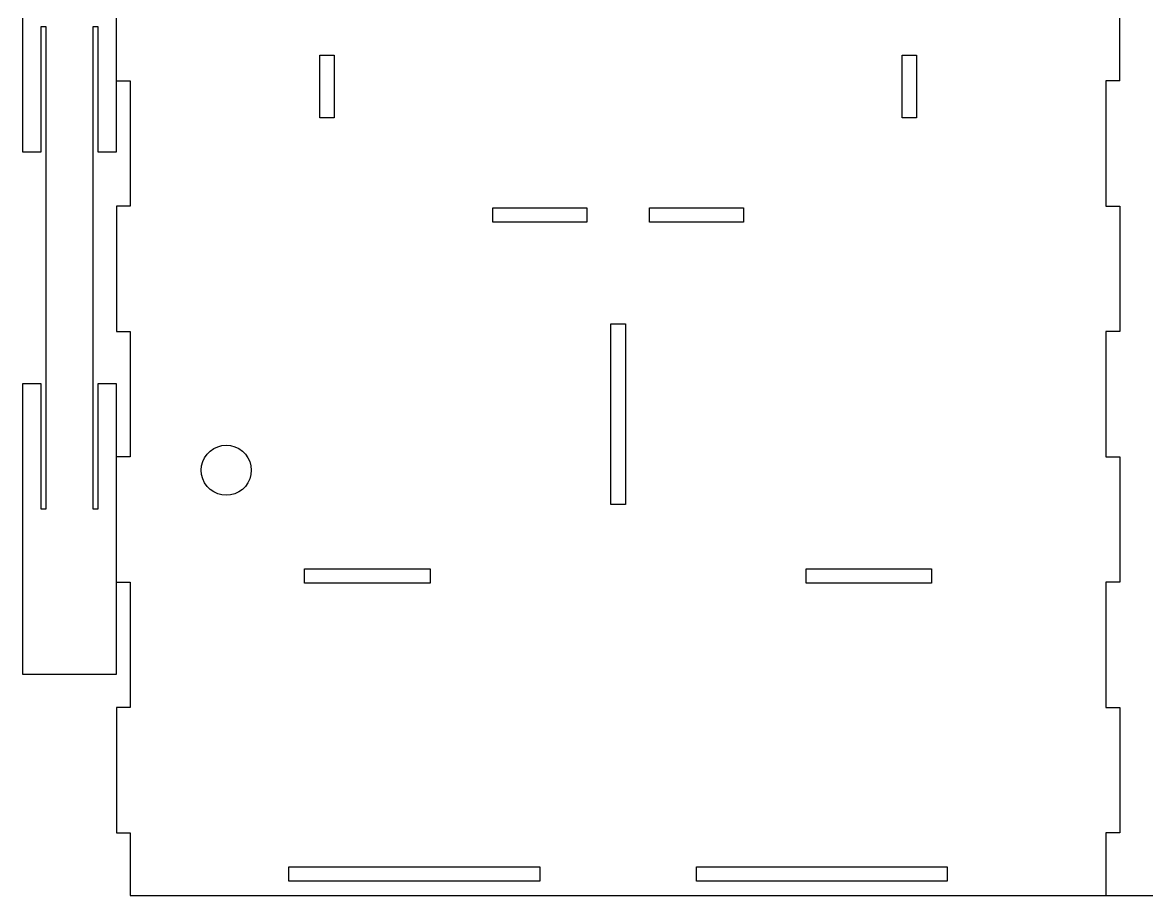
# Model space of a CAD drawing. Extents: x 1 to 379, y 1 to 379.
# Drawn here: x 7.2 to 234.8, y 1 to 177.9 of the extents above; entities that cross this region are included whole.
import ezdxf

# ---------------------------------------------------------------- set-up
doc = ezdxf.new("R2010")
doc.units = 0
doc.layers.add('SHEET_VIEW_1_DRAWING_1', color=7, linetype='CONTINUOUS')

msp = doc.modelspace()

# ---------------------------------------------------------------- linework, layer by layer
at = {"layer": 'SHEET_VIEW_1_DRAWING_1', "color": 5}
for p, q in [((7.16, 178.8), (7.16, 151.7)), ((26.21, 151.7), (26.21, 178.8)), ((229.41, 166.1), (229.41, 178.8)), ((10.92, 177.1), (11.92, 177.1)), ((10.92, 151.7), (10.92, 177.1)), ((11.92, 177.1), (11.92, 79.31)), ((21.45, 177.1), (22.45, 177.1)), ((21.45, 79.31), (21.45, 177.1)), ((22.45, 177.1), (22.45, 151.7)), ((67.36, 158.61), (67.36, 171.31)), ((67.36, 171.31), (70.29, 171.31)), ((70.29, 171.31), (70.29, 158.61)), ((185.33, 158.61), (185.33, 171.31)), ((185.33, 171.31), (188.25, 171.31)), ((188.25, 171.31), (188.25, 158.61)), ((26.21, 166.1), (29, 166.1)), ((29, 166.1), (29, 140.7)), ((229.41, 166.1), (226.61, 166.1)), ((226.61, 166.1), (226.61, 140.7)), ((70.29, 158.61), (67.36, 158.61)), ((188.25, 158.61), (185.33, 158.61)), ((7.16, 151.7), (10.92, 151.7)), ((22.45, 151.7), (26.21, 151.7)), ((26.21, 140.7), (26.21, 115.3)), ((29, 140.7), (26.21, 140.7)), ((102.41, 137.47), (102.41, 140.39)), ((102.41, 140.39), (121.46, 140.39)), ((121.46, 140.39), (121.46, 137.47)), ((134.16, 140.39), (153.21, 140.39)), ((134.16, 137.47), (134.16, 140.39)), ((153.21, 140.39), (153.21, 137.47)), ((226.61, 140.7), (229.41, 140.7)), ((229.41, 140.7), (229.41, 115.3)), ((121.46, 137.47), (102.41, 137.47)), ((153.21, 137.47), (134.16, 137.47)), ((126.35, 80.24), (126.35, 116.89)), ((126.35, 116.89), (129.27, 116.89)), ((129.27, 116.89), (129.27, 80.24)), ((26.21, 115.3), (29, 115.3)), ((29, 115.3), (29, 89.9)), ((229.41, 115.3), (226.61, 115.3)), ((226.61, 115.3), (226.61, 89.9)), ((10.92, 104.71), (7.16, 104.71)), ((7.16, 104.71), (7.16, 45.88)), ((10.92, 79.31), (10.92, 104.71)), ((26.21, 104.71), (22.45, 104.71)), ((22.45, 104.71), (22.45, 79.31)), ((26.21, 45.88), (26.21, 104.71)), ((44.54, 90.46), (45.17, 91.09)), ((45.17, 91.09), (45.89, 91.6)), ((45.89, 91.6), (46.7, 91.97)), ((46.7, 91.97), (47.55, 92.2)), ((47.55, 92.2), (48.43, 92.28)), ((48.43, 92.28), (49.32, 92.2)), ((49.32, 92.2), (50.17, 91.97)), ((50.17, 91.97), (50.97, 91.6)), ((50.97, 91.6), (51.7, 91.09)), ((51.7, 91.09), (52.33, 90.46)), ((29, 89.9), (26.21, 89.9)), ((43.43, 88.08), (43.66, 88.94)), ((43.66, 88.94), (44.03, 89.74)), ((44.03, 89.74), (44.54, 90.46)), ((52.33, 90.46), (52.83, 89.74)), ((52.83, 89.74), (53.21, 88.94)), ((53.21, 88.94), (53.44, 88.08)), ((226.61, 89.9), (229.41, 89.9)), ((229.41, 89.9), (229.41, 64.5)), ((43.35, 87.2), (43.43, 88.08)), ((43.43, 86.32), (43.35, 87.2)), ((53.44, 88.08), (53.51, 87.2)), ((53.51, 87.2), (53.44, 86.32)), ((43.66, 85.46), (43.43, 86.32)), ((44.03, 84.66), (43.66, 85.46)), ((44.54, 83.93), (44.03, 84.66)), ((52.83, 84.66), (52.33, 83.93)), ((53.21, 85.46), (52.83, 84.66)), ((53.44, 86.32), (53.21, 85.46)), ((45.17, 83.31), (44.54, 83.93)), ((45.89, 82.8), (45.17, 83.31)), ((46.7, 82.42), (45.89, 82.8)), ((47.55, 82.2), (46.7, 82.42)), ((48.43, 82.12), (47.55, 82.2)), ((49.32, 82.2), (48.43, 82.12)), ((50.17, 82.42), (49.32, 82.2)), ((50.97, 82.8), (50.17, 82.42)), ((51.7, 83.31), (50.97, 82.8)), ((52.33, 83.93), (51.7, 83.31)), ((129.27, 80.24), (126.35, 80.24)), ((11.92, 79.31), (10.92, 79.31)), ((22.45, 79.31), (21.45, 79.31)), ((64.31, 67.23), (89.71, 67.23)), ((64.31, 64.31), (64.31, 67.23)), ((89.71, 67.23), (89.71, 64.31)), ((165.91, 67.23), (191.31, 67.23)), ((165.91, 64.31), (165.91, 67.23)), ((191.31, 67.23), (191.31, 64.31)), ((26.21, 64.5), (29, 64.5)), ((29, 64.5), (29, 39.1)), ((89.71, 64.31), (64.31, 64.31)), ((191.31, 64.31), (165.91, 64.31)), ((226.61, 64.5), (226.61, 39.1)), ((229.41, 64.5), (226.61, 64.5)), ((7.16, 45.88), (26.21, 45.88)), ((29, 39.1), (26.21, 39.1)), ((26.21, 39.1), (26.21, 13.7)), ((226.61, 39.1), (229.41, 39.1)), ((229.41, 39.1), (229.41, 13.7)), ((26.21, 13.7), (29, 13.7)), ((29, 13.7), (29, 1)), ((226.61, 13.7), (226.61, 1)), ((229.41, 13.7), (226.61, 13.7)), ((61.13, 3.92), (61.13, 6.84)), ((61.13, 6.84), (111.93, 6.84)), ((111.93, 6.84), (111.93, 3.92)), ((143.68, 6.84), (194.48, 6.84)), ((143.68, 3.92), (143.68, 6.84)), ((194.48, 6.84), (194.48, 3.92)), ((111.93, 3.92), (61.13, 3.92)), ((194.48, 3.92), (143.68, 3.92)), ((29, 1), (226.61, 1)), ((226.61, 1), (379.01, 1))]:
    msp.add_line(p, q, dxfattribs=at)

doc.saveas('drawing.dxf')
